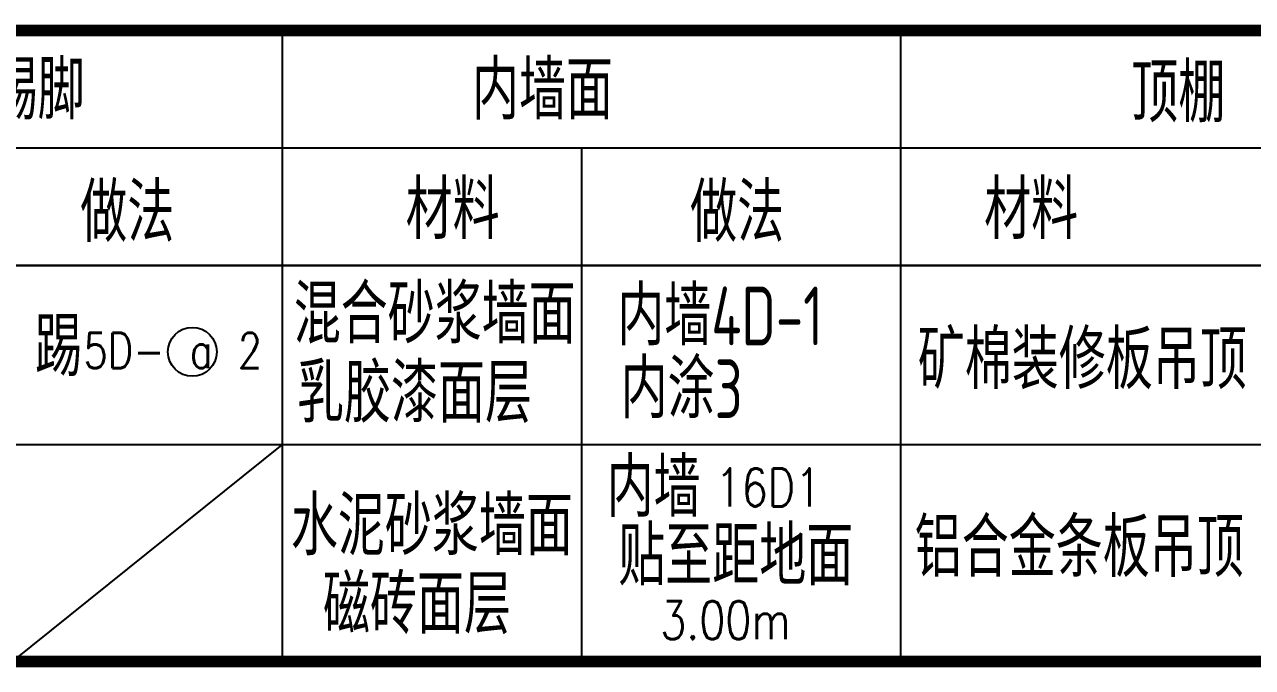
# Model space of a CAD drawing. Extents: x 535358 to 858566, y -185481 to -98609.
# Drawn here: x 691267 to 701716, y -155685 to -150214 of the extents above; entities that cross this region are included whole.
import ezdxf
from ezdxf.enums import TextEntityAlignment as Align

# ---------------------------------------------------------------- set-up
doc = ezdxf.new("R2010")
doc.units = 0
doc.header["$LTSCALE"] = 1000
doc.header["$MEASUREMENT"] = 0
doc.layers.get('0').update_dxf_attribs({"linetype": 'CONTINUOUS'})
doc.layers.add('PUB_TEXT', color=7, linetype='CONTINUOUS')
doc.layers.add('WALL', color=151, linetype='CONTINUOUS')
doc.styles.add('-HZTXTGBENOR', font='GBENOR.shx', dxfattribs={"bigfont": 'HZTXT.shx'})
doc.styles.add('-HZTXTSIMPLEX', font='SIMPLEX.shx', dxfattribs={"bigfont": 'HZTXT.shx'})
doc.styles.add('_HZTXT', font='txt.shx', dxfattribs={"width": 0.8, "bigfont": 'HZTXT.shx'})

msp = doc.modelspace()

# ---------------------------------------------------------------- linework, layer by layer
for p, q in [((703775.9, -151266.8), (684548, -151266.9)), ((696007.6, -151266.8), (696007.2, -155633.9)), ((691163.7, -155634.3), (693459.9, -153791.1))]:
    msp.add_line(p, q)
at = {"const_width": 100}
msp.add_lwpolyline([(706491.8, -155633.9), (706491.4, -150264.2), (682196.5, -150264.2), (682196.5, -155634.6), (706491.8, -155633.9)], dxfattribs=at)
msp.add_circle((692694.9, -152999.3), 208.1)
at = {"layer": 'PUB_TEXT'}
for p, q in [((693460, -150264.3), (693459.7, -155634)), ((693460, -150264.3), (693459.7, -155633.9)), ((698721.1, -150264.3), (698720.7, -155633.9)), ((706491.9, -152264.9), (682196.5, -152265.6)), ((682196.6, -152265.6), (706491.4, -152264.9)), ((706491.9, -153790.7), (682196.5, -153791.5)), ((706491.8, -155633.9), (682196.2, -155634.6)), ((706491.4, -155633.9), (682196.3, -155634.6))]:
    msp.add_line(p, q, dxfattribs=at)
at = {"layer": 'WALL'}
for p, q in [((706491.4, -150264.2), (682196.5, -150264.2)), ((682196.4, -155634.6), (706491.2, -155633.9))]:
    msp.add_line(p, q, dxfattribs=at)

# ---------------------------------------------------------------- texts
at = {"layer": 'PUB_TEXT', "width": 0.8}
for s, height, style, p in [('踢脚', 500, '_HZTXT', (690979.6, -151021)), ('内墙面', 500, '_HZTXT', (695074.9, -151022.1)), ('顶棚', 500, '_HZTXT', (700684.5, -151045.3)), ('混合砂浆墙面', 500, '-HZTXTGBENOR', (693557.5, -152928.4)), ('踢', 500, '_HZTXT', (691356.3, -153204.3)), ('5D- a 2', 300, '_HZTXT', (691769.8, -153137.6)), ('乳胶漆面层', 500, '-HZTXTGBENOR', (693585.6, -153600.5)), ('水泥砂浆墙面', 500, '-HZTXTGBENOR', (693533.3, -154729.5)), ('铝合金条板吊顶', 500, '-HZTXTGBENOR', (698842, -154914.4)), ('磁砖面层', 500, '-HZTXTGBENOR', (693806.6, -155397.5))]:
    msp.add_text(s, height=height, dxfattribs=dict(at, style=style)).set_placement(p)
for s, height, style, p in [('材料', 500, '_HZTXT', (694510.3, -151789.3)), ('材料', 500, '_HZTXT', (699432.6, -151789.3)), ('做法', 500, '_HZTXT', (691741.3, -151813.2)), ('做法', 500, '_HZTXT', (696930.5, -151813.1)), ('内墙4D-1', 500, '-HZTXTGBENOR', (696310.9, -152693.8)), ('矿棉装修板吊顶', 500, '-HZTXTGBENOR', (698868.2, -153065.7)), ('内涂3', 500, '-HZTXTGBENOR', (696339, -153313.4)), ('内墙', 500, '-HZTXTGBENOR', (696220.1, -154152.8)), ('16D1', 323.8, '-HZTXTSIMPLEX', (697146.6, -154152.8))]:
    msp.add_text(s, height=height, dxfattribs=dict(at, style=style)).set_placement(p, align=Align.MIDDLE_LEFT)
for s, height, style, p in [('贴至距地面', 500, '-HZTXTGBENOR', (697319.1, -154735.8)), ('3.00m', 323.8, '-HZTXTSIMPLEX', (697231, -155282.4))]:
    msp.add_text(s, height=height, dxfattribs=dict(at, style=style)).set_placement(p, align=Align.MIDDLE_CENTER)

doc.saveas('drawing.dxf')
